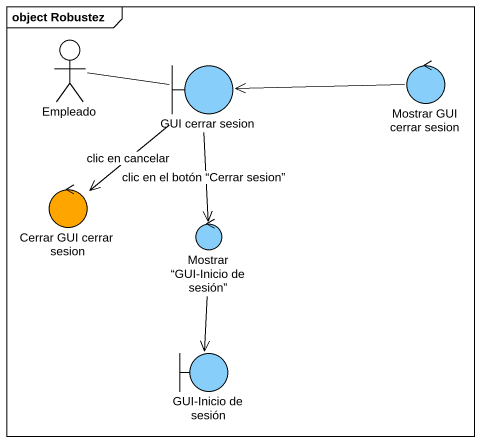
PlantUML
@startuml
mainframe object Robustez
actor Empleado
boundary "GUI cerrar sesion" as GUI_cerrar_sesion #87CEFA
control "Mostrar GUI cerrar sesion" as Mostrar_GUI_cerrar_sesion #87CEFA
control "Cerrar GUI cerrar sesion" as Cerrar_GUI_cerrar_sesion #FFA500
control "Mostrar “GUI-Inicio de sesión”" as Mostrar_GUI_Inicio_de_sesión #87CEFA
boundary "GUI-Inicio de sesión" as GUI_Inicio_de_sesión #87CEFA
Empleado -right- GUI_cerrar_sesion
GUI_cerrar_sesion --> Cerrar_GUI_cerrar_sesion : clic en cancelar
GUI_cerrar_sesion --> Mostrar_GUI_Inicio_de_sesión : clic en el botón “Cerrar sesion”
Mostrar_GUI_cerrar_sesion -left-> GUI_cerrar_sesion
Mostrar_GUI_Inicio_de_sesión --> GUI_Inicio_de_sesión
@enduml
